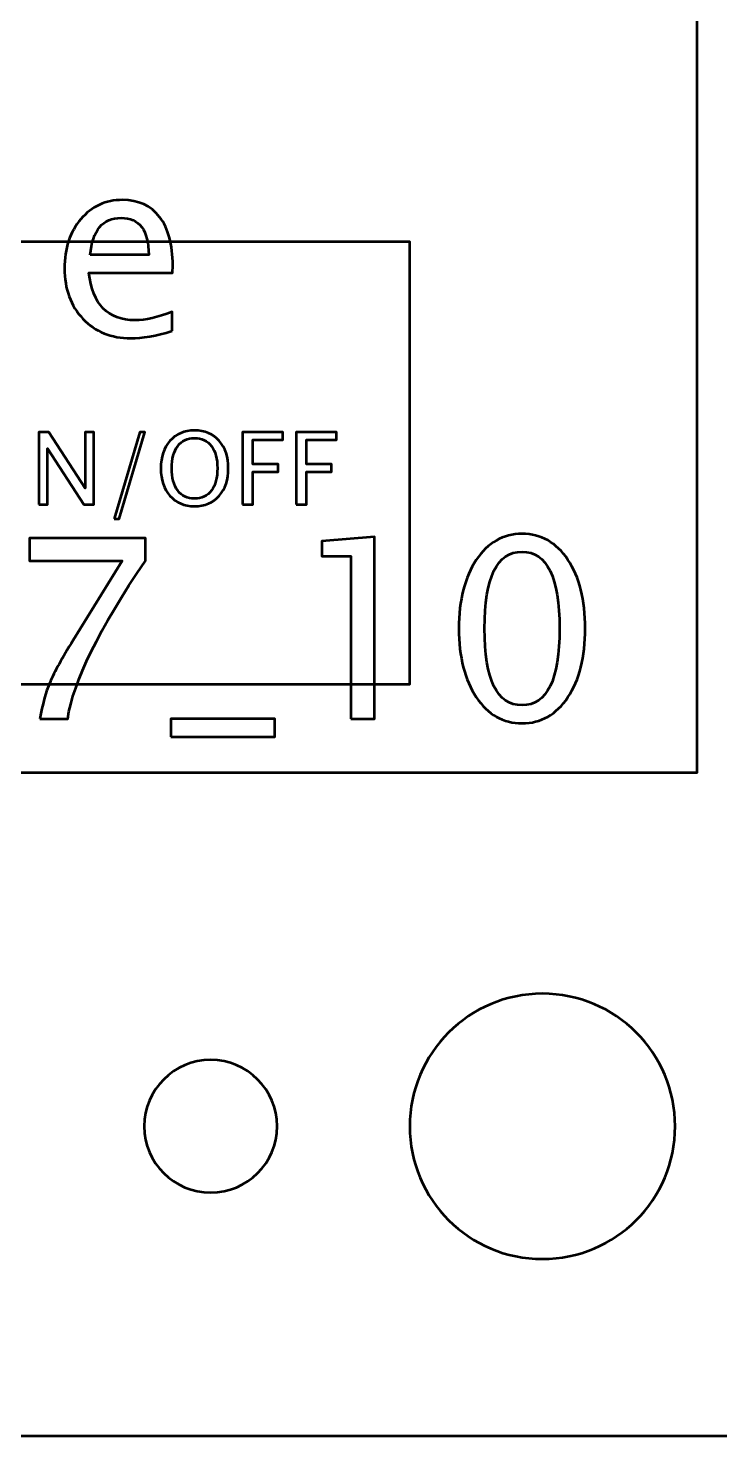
# Model space of a CAD drawing. Header units: centimetres. Extents: x -5.2 to 5.2, y -7.5 to 7.5.
# Drawn here: x 1.837 to 3.401, y -7.45 to -4.267 of the extents above; entities that cross this region are included whole.
import ezdxf

# ---------------------------------------------------------------- set-up
doc = ezdxf.new("R2010")
doc.units = ezdxf.units.CM
doc.header["$MEASUREMENT"] = 0
doc.layers.add('Layer 1', color=7, linetype='Continuous')

msp = doc.modelspace()

# ---------------------------------------------------------------- linework, layer by layer
at = {"layer": 'Layer 1', "color": 5, "lineweight": 53}
msp.add_lwpolyline([(-3.35001, -5.95), (3.34999, -5.95), (3.34999, 6.05), (-3.35001, 6.05), (-3.35001, -5.95)], close=True, dxfattribs=at)
at = {"layer": 'Layer 1', "color": 4, "lineweight": 53}
msp.add_lwpolyline([(1.49999, -5.75), (2.69999, -5.75), (2.69999, -4.75), (1.49999, -4.75), (1.49999, -5.75)], close=True, dxfattribs=at)
at = {"layer": 'Layer 1', "lineweight": 53}
for points, knots in [([(-5.2, -6.95), (-5.2, -6.95), (-5.2, 6.95), (-5.2, 6.95), (-5.2, 6.95), (-5.2, 7.22614), (-4.97614, 7.45), (-4.7, 7.45), (-4.7, 7.45), (-4.7, 7.45), (4.7, 7.45), (4.7, 7.45), (4.7, 7.45), (4.97614, 7.45), (5.2, 7.22614), (5.2, 6.95), (5.2, 6.95), (5.2, 6.95), (5.2, -6.95), (5.2, -6.95), (5.2, -6.95), (5.2, -7.22614), (4.97614, -7.45), (4.7, -7.45), (4.7, -7.45), (4.7, -7.45), (-4.7, -7.45), (-4.7, -7.45), (-4.7, -7.45), (-4.97614, -7.45), (-5.2, -7.22614), (-5.2, -6.95)], [0, 0, 0, 0, 0.1111111, 0.1111111, 0.1111111, 0.1111111, 0.2222222, 0.2222222, 0.2222222, 0.2222222, 0.3333333, 0.3333333, 0.3333333, 0.3333333, 0.4444444, 0.4444444, 0.4444444, 0.4444444, 0.5555556, 0.5555556, 0.5555556, 0.5555556, 0.6666667, 0.6666667, 0.6666667, 0.6666667, 0.7777778, 0.7777778, 0.7777778, 0.7777778, 1, 1, 1, 1]), ([(2.7, -6.75), (2.7, -6.58431), (2.83431, -6.45), (3, -6.45), (3, -6.45), (3.16569, -6.45), (3.3, -6.58431), (3.3, -6.75), (3.3, -6.75), (3.3, -6.91569), (3.16569, -7.05), (3, -7.05), (3, -7.05), (2.83431, -7.05), (2.7, -6.91569), (2.7, -6.75)], [0, 0, 0, 0, 0.2, 0.2, 0.2, 0.2, 0.4, 0.4, 0.4, 0.4, 0.6, 0.6, 0.6, 0.6, 1, 1, 1, 1]), ([(2.1, -6.75), (2.1, -6.66716), (2.16716, -6.6), (2.25, -6.6), (2.25, -6.6), (2.33284, -6.6), (2.4, -6.66716), (2.4, -6.75), (2.4, -6.75), (2.4, -6.83284), (2.33284, -6.9), (2.25, -6.9), (2.25, -6.9), (2.16716, -6.9), (2.1, -6.83284), (2.1, -6.75)], [0, 0, 0, 0, 0.2, 0.2, 0.2, 0.2, 0.4, 0.4, 0.4, 0.4, 0.6, 0.6, 0.6, 0.6, 1, 1, 1, 1])]:
    msp.add_open_spline(points, degree=3, knots=knots, dxfattribs=at)
at = {"layer": 'Layer 1', "color": 5, "lineweight": 53}
for points, knots in [([(2.16291, -4.95144), (2.12651, -4.96236), (2.09537, -4.96781), (2.0694, -4.96781), (2.0694, -4.96781), (2.0251, -4.96781), (1.98907, -4.95314), (1.96131, -4.92388), (1.96131, -4.92388), (1.93356, -4.89462), (1.91964, -4.85671), (1.91964, -4.81005), (1.91964, -4.81005), (1.91964, -4.7648), (1.93187, -4.72764), (1.95642, -4.69858), (1.95642, -4.69858), (1.98098, -4.6696), (2.0124, -4.65511), (2.05068, -4.65511), (2.05068, -4.65511), (2.0869, -4.65511), (2.11494, -4.668), (2.13469, -4.69378), (2.13469, -4.69378), (2.15445, -4.71955), (2.16432, -4.75605), (2.16432, -4.80337), (2.16432, -4.80337), (2.16432, -4.80337), (2.16404, -4.81993), (2.16404, -4.81993), (2.16404, -4.81993), (2.16404, -4.81993), (1.97495, -4.81993), (1.97495, -4.81993), (1.97495, -4.81993), (1.98286, -4.89143), (2.01776, -4.92717), (2.07956, -4.92717), (2.07956, -4.92717), (2.10224, -4.92717), (2.12999, -4.92078), (2.16291, -4.90798), (2.16291, -4.90798), (2.16291, -4.90798), (2.16291, -4.95144), (2.16291, -4.95144)], [0, 0, 0, 0, 0.0769231, 0.0769231, 0.0769231, 0.0769231, 0.1538462, 0.1538462, 0.1538462, 0.1538462, 0.2307692, 0.2307692, 0.2307692, 0.2307692, 0.3076923, 0.3076923, 0.3076923, 0.3076923, 0.3846154, 0.3846154, 0.3846154, 0.3846154, 0.4615385, 0.4615385, 0.4615385, 0.4615385, 0.5384615, 0.5384615, 0.5384615, 0.5384615, 0.6153846, 0.6153846, 0.6153846, 0.6153846, 0.6923077, 0.6923077, 0.6923077, 0.6923077, 0.7692308, 0.7692308, 0.7692308, 0.7692308, 0.8461538, 0.8461538, 0.8461538, 0.8461538, 1, 1, 1, 1]), ([(1.97778, -4.77929), (1.97778, -4.77929), (2.10986, -4.77929), (2.10986, -4.77929), (2.10986, -4.77929), (2.10986, -4.7236), (2.08907, -4.69575), (2.04758, -4.69575), (2.04758, -4.69575), (2.00581, -4.69575), (1.98257, -4.7236), (1.97778, -4.77929)], [0, 0, 0, 0, 0.25, 0.25, 0.25, 0.25, 0.5, 0.5, 0.5, 0.5, 1, 1, 1, 1]), ([(2.95393, -5.83855), (2.91113, -5.83855), (2.8766, -5.81889), (2.85045, -5.77966), (2.85045, -5.77966), (2.82421, -5.74043), (2.81113, -5.68869), (2.81113, -5.62434), (2.81113, -5.62434), (2.81113, -5.56), (2.82421, -5.50826), (2.85045, -5.46903), (2.85045, -5.46903), (2.8766, -5.4298), (2.91113, -5.41014), (2.95393, -5.41014), (2.95393, -5.41014), (2.99692, -5.41014), (3.03145, -5.42971), (3.0576, -5.46884), (3.0576, -5.46884), (3.08366, -5.50798), (3.09674, -5.55981), (3.09674, -5.62434), (3.09674, -5.62434), (3.09674, -5.68869), (3.08366, -5.74043), (3.0576, -5.77966), (3.0576, -5.77966), (3.03145, -5.81889), (2.99692, -5.83855), (2.95393, -5.83855)], [0, 0, 0, 0, 0.1111111, 0.1111111, 0.1111111, 0.1111111, 0.2222222, 0.2222222, 0.2222222, 0.2222222, 0.3333333, 0.3333333, 0.3333333, 0.3333333, 0.4444444, 0.4444444, 0.4444444, 0.4444444, 0.5555556, 0.5555556, 0.5555556, 0.5555556, 0.6666667, 0.6666667, 0.6666667, 0.6666667, 0.7777778, 0.7777778, 0.7777778, 0.7777778, 1, 1, 1, 1]), ([(1.8642, -5.82839), (1.86946, -5.79659), (1.87708, -5.76903), (1.88687, -5.74589), (1.88687, -5.74589), (1.89665, -5.72275), (1.91405, -5.69085), (1.93889, -5.6504), (1.93889, -5.6504), (1.93889, -5.6504), (2.0499, -5.4711), (2.0499, -5.4711), (2.0499, -5.4711), (2.0499, -5.4711), (1.84049, -5.4711), (1.84049, -5.4711), (1.84049, -5.4711), (1.84049, -5.4711), (1.84049, -5.4203), (1.84049, -5.4203), (1.84049, -5.4203), (1.84049, -5.4203), (2.10239, -5.4203), (2.10239, -5.4203), (2.10239, -5.4203), (2.10239, -5.4203), (2.10239, -5.4711), (2.10239, -5.4711), (2.10239, -5.4711), (1.99787, -5.62538), (1.93936, -5.74448), (1.92685, -5.82839), (1.92685, -5.82839), (1.92685, -5.82839), (1.8642, -5.82839), (1.8642, -5.82839)], [0, 0, 0, 0, 0.1, 0.1, 0.1, 0.1, 0.2, 0.2, 0.2, 0.2, 0.3, 0.3, 0.3, 0.3, 0.4, 0.4, 0.4, 0.4, 0.5, 0.5, 0.5, 0.5, 0.6, 0.6, 0.6, 0.6, 0.7, 0.7, 0.7, 0.7, 0.8, 0.8, 0.8, 0.8, 1, 1, 1, 1]), ([(2.56654, -5.82839), (2.56654, -5.82839), (2.56654, -5.46094), (2.56654, -5.46094), (2.56654, -5.46094), (2.56654, -5.46094), (2.50163, -5.46094), (2.50163, -5.46094), (2.50163, -5.46094), (2.50163, -5.46094), (2.50163, -5.42707), (2.50163, -5.42707), (2.50163, -5.42707), (2.50163, -5.42707), (2.62073, -5.41691), (2.62073, -5.41691), (2.62073, -5.41691), (2.62073, -5.41691), (2.62073, -5.82839), (2.62073, -5.82839), (2.62073, -5.82839), (2.62073, -5.82839), (2.56654, -5.82839), (2.56654, -5.82839)], [0, 0, 0, 0, 0.1428571, 0.1428571, 0.1428571, 0.1428571, 0.2857143, 0.2857143, 0.2857143, 0.2857143, 0.4285714, 0.4285714, 0.4285714, 0.4285714, 0.5714286, 0.5714286, 0.5714286, 0.5714286, 0.7142857, 0.7142857, 0.7142857, 0.7142857, 1, 1, 1, 1]), ([(2.95384, -5.79791), (3.01038, -5.79791), (3.0386, -5.74006), (3.0386, -5.62434), (3.0386, -5.62434), (3.0386, -5.50863), (3.01038, -5.45078), (2.95384, -5.45078), (2.95384, -5.45078), (2.89749, -5.45078), (2.86927, -5.50863), (2.86927, -5.62434), (2.86927, -5.62434), (2.86927, -5.74006), (2.89749, -5.79791), (2.95384, -5.79791)], [0, 0, 0, 0, 0.2, 0.2, 0.2, 0.2, 0.4, 0.4, 0.4, 0.4, 0.6, 0.6, 0.6, 0.6, 1, 1, 1, 1]), ([(2.16015, -5.86903), (2.16015, -5.86903), (2.16015, -5.82839), (2.16015, -5.82839), (2.16015, -5.82839), (2.16015, -5.82839), (2.39495, -5.82839), (2.39495, -5.82839), (2.39495, -5.82839), (2.39495, -5.82839), (2.39495, -5.86903), (2.39495, -5.86903), (2.39495, -5.86903), (2.39495, -5.86903), (2.16015, -5.86903), (2.16015, -5.86903)], [0, 0, 0, 0, 0.2, 0.2, 0.2, 0.2, 0.4, 0.4, 0.4, 0.4, 0.6, 0.6, 0.6, 0.6, 1, 1, 1, 1])]:
    msp.add_open_spline(points, degree=3, knots=knots, dxfattribs=at)
at = {"layer": 'Layer 1', "color": 4, "lineweight": 53}
for points, knots in [([(1.86161, -5.34362), (1.86161, -5.34362), (1.86161, -5.18042), (1.86161, -5.18042), (1.86161, -5.18042), (1.86161, -5.18042), (1.8843, -5.18042), (1.8843, -5.18042), (1.8843, -5.18042), (1.8843, -5.18042), (1.96635, -5.3066), (1.96635, -5.3066), (1.96635, -5.3066), (1.96635, -5.3066), (1.96635, -5.18042), (1.96635, -5.18042), (1.96635, -5.18042), (1.96635, -5.18042), (1.98622, -5.18042), (1.98622, -5.18042), (1.98622, -5.18042), (1.98622, -5.18042), (1.98622, -5.34362), (1.98622, -5.34362), (1.98622, -5.34362), (1.98622, -5.34362), (1.96364, -5.34362), (1.96364, -5.34362), (1.96364, -5.34362), (1.96364, -5.34362), (1.88148, -5.21744), (1.88148, -5.21744), (1.88148, -5.21744), (1.88148, -5.21744), (1.88148, -5.34362), (1.88148, -5.34362), (1.88148, -5.34362), (1.88148, -5.34362), (1.86161, -5.34362), (1.86161, -5.34362)], [0, 0, 0, 0, 0.0909091, 0.0909091, 0.0909091, 0.0909091, 0.1818182, 0.1818182, 0.1818182, 0.1818182, 0.2727273, 0.2727273, 0.2727273, 0.2727273, 0.3636364, 0.3636364, 0.3636364, 0.3636364, 0.4545455, 0.4545455, 0.4545455, 0.4545455, 0.5454545, 0.5454545, 0.5454545, 0.5454545, 0.6363636, 0.6363636, 0.6363636, 0.6363636, 0.7272727, 0.7272727, 0.7272727, 0.7272727, 0.8181818, 0.8181818, 0.8181818, 0.8181818, 1, 1, 1, 1]), ([(2.03178, -5.37635), (2.03178, -5.37635), (2.08983, -5.18042), (2.08983, -5.18042), (2.08983, -5.18042), (2.08983, -5.18042), (2.1013, -5.18042), (2.1013, -5.18042), (2.1013, -5.18042), (2.1013, -5.18042), (2.04325, -5.37635), (2.04325, -5.37635), (2.04325, -5.37635), (2.04325, -5.37635), (2.03178, -5.37635), (2.03178, -5.37635)], [0, 0, 0, 0, 0.2, 0.2, 0.2, 0.2, 0.4, 0.4, 0.4, 0.4, 0.6, 0.6, 0.6, 0.6, 1, 1, 1, 1]), ([(2.21357, -5.34768), (2.19043, -5.34768), (2.17192, -5.3399), (2.15804, -5.32436), (2.15804, -5.32436), (2.14419, -5.30882), (2.13727, -5.28805), (2.13727, -5.26202), (2.13727, -5.26202), (2.13727, -5.23598), (2.14419, -5.21522), (2.15804, -5.19968), (2.15804, -5.19968), (2.17192, -5.18414), (2.19043, -5.17635), (2.21357, -5.17635), (2.21357, -5.17635), (2.23671, -5.17635), (2.25522, -5.18414), (2.2691, -5.19968), (2.2691, -5.19968), (2.28294, -5.21522), (2.28987, -5.23598), (2.28987, -5.26202), (2.28987, -5.26202), (2.28987, -5.28805), (2.28294, -5.30882), (2.2691, -5.32436), (2.2691, -5.32436), (2.25522, -5.3399), (2.23671, -5.34768), (2.21357, -5.34768)], [0, 0, 0, 0, 0.1111111, 0.1111111, 0.1111111, 0.1111111, 0.2222222, 0.2222222, 0.2222222, 0.2222222, 0.3333333, 0.3333333, 0.3333333, 0.3333333, 0.4444444, 0.4444444, 0.4444444, 0.4444444, 0.5555556, 0.5555556, 0.5555556, 0.5555556, 0.6666667, 0.6666667, 0.6666667, 0.6666667, 0.7777778, 0.7777778, 0.7777778, 0.7777778, 1, 1, 1, 1]), ([(2.3221, -5.34362), (2.3221, -5.34362), (2.3221, -5.18042), (2.3221, -5.18042), (2.3221, -5.18042), (2.3221, -5.18042), (2.4133, -5.18042), (2.4133, -5.18042), (2.4133, -5.18042), (2.4133, -5.18042), (2.4133, -5.1978), (2.4133, -5.1978), (2.4133, -5.1978), (2.4133, -5.1978), (2.34535, -5.1978), (2.34535, -5.1978), (2.34535, -5.1978), (2.34535, -5.1978), (2.34535, -5.25243), (2.34535, -5.25243), (2.34535, -5.25243), (2.34535, -5.25243), (2.40239, -5.25243), (2.40239, -5.25243), (2.40239, -5.25243), (2.40239, -5.25243), (2.40239, -5.26981), (2.40239, -5.26981), (2.40239, -5.26981), (2.40239, -5.26981), (2.34535, -5.26981), (2.34535, -5.26981), (2.34535, -5.26981), (2.34535, -5.26981), (2.34535, -5.34362), (2.34535, -5.34362), (2.34535, -5.34362), (2.34535, -5.34362), (2.3221, -5.34362), (2.3221, -5.34362)], [0, 0, 0, 0, 0.0909091, 0.0909091, 0.0909091, 0.0909091, 0.1818182, 0.1818182, 0.1818182, 0.1818182, 0.2727273, 0.2727273, 0.2727273, 0.2727273, 0.3636364, 0.3636364, 0.3636364, 0.3636364, 0.4545455, 0.4545455, 0.4545455, 0.4545455, 0.5454545, 0.5454545, 0.5454545, 0.5454545, 0.6363636, 0.6363636, 0.6363636, 0.6363636, 0.7272727, 0.7272727, 0.7272727, 0.7272727, 0.8181818, 0.8181818, 0.8181818, 0.8181818, 1, 1, 1, 1]), ([(2.44313, -5.34362), (2.44313, -5.34362), (2.44313, -5.18042), (2.44313, -5.18042), (2.44313, -5.18042), (2.44313, -5.18042), (2.53433, -5.18042), (2.53433, -5.18042), (2.53433, -5.18042), (2.53433, -5.18042), (2.53433, -5.1978), (2.53433, -5.1978), (2.53433, -5.1978), (2.53433, -5.1978), (2.46638, -5.1978), (2.46638, -5.1978), (2.46638, -5.1978), (2.46638, -5.1978), (2.46638, -5.25243), (2.46638, -5.25243), (2.46638, -5.25243), (2.46638, -5.25243), (2.52342, -5.25243), (2.52342, -5.25243), (2.52342, -5.25243), (2.52342, -5.25243), (2.52342, -5.26981), (2.52342, -5.26981), (2.52342, -5.26981), (2.52342, -5.26981), (2.46638, -5.26981), (2.46638, -5.26981), (2.46638, -5.26981), (2.46638, -5.26981), (2.46638, -5.34362), (2.46638, -5.34362), (2.46638, -5.34362), (2.46638, -5.34362), (2.44313, -5.34362), (2.44313, -5.34362)], [0, 0, 0, 0, 0.0909091, 0.0909091, 0.0909091, 0.0909091, 0.1818182, 0.1818182, 0.1818182, 0.1818182, 0.2727273, 0.2727273, 0.2727273, 0.2727273, 0.3636364, 0.3636364, 0.3636364, 0.3636364, 0.4545455, 0.4545455, 0.4545455, 0.4545455, 0.5454545, 0.5454545, 0.5454545, 0.5454545, 0.6363636, 0.6363636, 0.6363636, 0.6363636, 0.7272727, 0.7272727, 0.7272727, 0.7272727, 0.8181818, 0.8181818, 0.8181818, 0.8181818, 1, 1, 1, 1]), ([(2.21357, -5.3303), (2.22982, -5.3303), (2.2425, -5.32424), (2.2516, -5.31217), (2.2516, -5.31217), (2.26071, -5.30009), (2.26526, -5.28331), (2.26526, -5.26179), (2.26526, -5.26179), (2.26526, -5.24042), (2.26071, -5.22376), (2.2516, -5.21176), (2.2516, -5.21176), (2.2425, -5.19975), (2.22982, -5.19374), (2.21357, -5.19374), (2.21357, -5.19374), (2.19732, -5.19374), (2.18464, -5.19975), (2.17553, -5.21176), (2.17553, -5.21176), (2.16643, -5.22376), (2.16188, -5.24042), (2.16188, -5.26179), (2.16188, -5.26179), (2.16188, -5.28331), (2.16643, -5.30009), (2.17553, -5.31217), (2.17553, -5.31217), (2.18464, -5.32424), (2.19732, -5.3303), (2.21357, -5.3303)], [0, 0, 0, 0, 0.1111111, 0.1111111, 0.1111111, 0.1111111, 0.2222222, 0.2222222, 0.2222222, 0.2222222, 0.3333333, 0.3333333, 0.3333333, 0.3333333, 0.4444444, 0.4444444, 0.4444444, 0.4444444, 0.5555556, 0.5555556, 0.5555556, 0.5555556, 0.6666667, 0.6666667, 0.6666667, 0.6666667, 0.7777778, 0.7777778, 0.7777778, 0.7777778, 1, 1, 1, 1])]:
    msp.add_open_spline(points, degree=3, knots=knots, dxfattribs=at)

doc.saveas('drawing.dxf')
